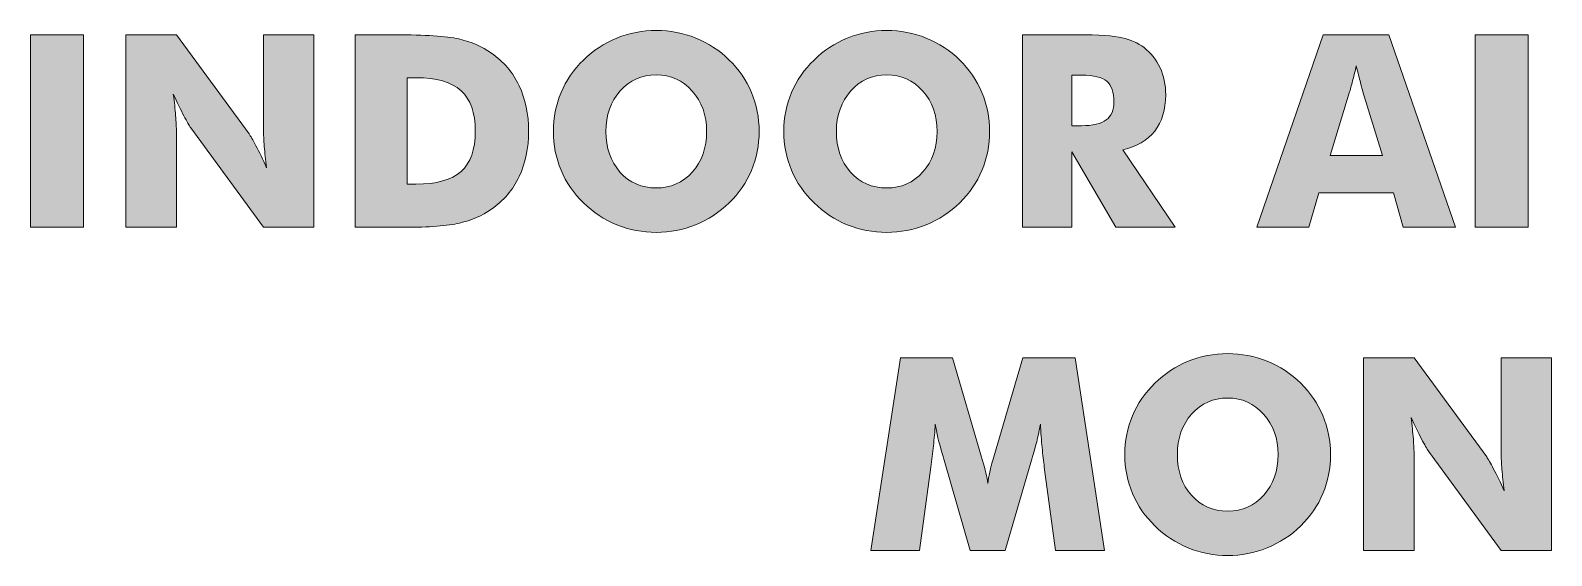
# Model space of a CAD drawing. Header units: millimetres. Extents: x 15.5 to 85.5, y -93.2 to -80.8.
# Drawn here: x 15.47 to 51.34, y -93.19 to -80.81 of the extents above; entities that cross this region are included whole.
import ezdxf

# ---------------------------------------------------------------- set-up
doc = ezdxf.new("R2010")
doc.units = ezdxf.units.MM
doc.header["$MEASUREMENT"] = 0
doc.layers.add('Layer 1', color=7, linetype='Continuous', lineweight=0)

# ---------------------------------------------------------------- blocks, each defined once
blk = doc.blocks.new('Block_0')
at = {"layer": 'Layer 1', "true_color": 0x000000, "transparency": 33554687}
h = blk.add_hatch(color=18, dxfattribs=at)
h.dxf.hatch_style = 2
edge = h.paths.add_edge_path()
edge.add_spline(control_points=[(15.474, -85.452), (15.474, -85.452), (15.474, -80.913), (15.474, -80.913), (15.474, -80.913), (16.724, -80.913), (16.724, -80.913), (16.724, -80.913), (16.724, -85.452), (16.724, -85.452), (16.724, -85.452), (15.474, -85.452), (15.474, -85.452)], knot_values=[0, 0, 0, 0, 1, 1, 1, 2, 2, 2, 3, 3, 3, 4, 4, 4, 4], degree=3, periodic=0)
h = blk.add_hatch(color=18, dxfattribs=at)
h.dxf.hatch_style = 2
edge = h.paths.add_edge_path()
edge.add_spline(control_points=[(17.722, -85.452), (17.722, -85.452), (17.722, -80.913), (17.722, -80.913), (17.722, -80.913), (18.916, -80.913), (18.916, -80.913), (18.916, -80.913), (20.63, -83.248), (20.63, -83.248), (20.663, -83.295), (20.718, -83.391), (20.793, -83.534), (20.869, -83.678), (20.952, -83.849), (21.043, -84.048), (21.018, -83.859), (21, -83.692), (20.989, -83.545), (20.977, -83.399), (20.971, -83.268), (20.971, -83.155), (20.971, -83.155), (20.971, -80.913), (20.971, -80.913), (20.971, -80.913), (22.159, -80.913), (22.159, -80.913), (22.159, -80.913), (22.159, -85.452), (22.159, -85.452), (22.159, -85.452), (20.971, -85.452), (20.971, -85.452), (20.971, -85.452), (19.257, -83.108), (19.257, -83.108), (19.222, -83.061), (19.166, -82.965), (19.091, -82.821), (19.016, -82.678), (18.933, -82.509), (18.844, -82.314), (18.869, -82.504), (18.887, -82.673), (18.899, -82.82), (18.91, -82.966), (18.916, -83.097), (18.916, -83.21), (18.916, -83.21), (18.916, -85.452), (18.916, -85.452), (18.916, -85.452), (17.722, -85.452), (17.722, -85.452)], knot_values=[0, 0, 0, 0, 1, 1, 1, 2, 2, 2, 3, 3, 3, 4, 4, 4, 5, 5, 5, 6, 6, 6, 7, 7, 7, 8, 8, 8, 9, 9, 9, 10, 10, 10, 11, 11, 11, 12, 12, 12, 13, 13, 13, 14, 14, 14, 15, 15, 15, 16, 16, 16, 17, 17, 17, 18, 18, 18, 18], degree=3, periodic=0)
h = blk.add_hatch(color=18, dxfattribs=at)
h.dxf.hatch_style = 2
edge = h.paths.add_edge_path()
edge.add_spline(control_points=[(24.357, -84.435), (24.357, -84.435), (24.565, -84.435), (24.565, -84.435), (25.051, -84.435), (25.405, -84.335), (25.629, -84.136), (25.852, -83.936), (25.963, -83.62), (25.963, -83.186), (25.963, -82.752), (25.852, -82.433), (25.629, -82.231), (25.405, -82.028), (25.051, -81.927), (24.565, -81.927), (24.565, -81.927), (24.357, -81.927), (24.357, -81.927), (24.357, -81.927), (24.357, -84.435), (24.357, -84.435)], knot_values=[0, 0, 0, 0, 1, 1, 1, 2, 2, 2, 3, 3, 3, 4, 4, 4, 5, 5, 5, 6, 6, 6, 7, 7, 7, 7], degree=3, periodic=0)
edge = h.paths.add_edge_path()
edge.add_spline(control_points=[(23.133, -85.452), (23.133, -85.452), (23.133, -80.913), (23.133, -80.913), (23.133, -80.913), (24.078, -80.913), (24.078, -80.913), (24.783, -80.913), (25.282, -80.946), (25.574, -81.012), (25.867, -81.078), (26.124, -81.189), (26.345, -81.344), (26.632, -81.544), (26.85, -81.801), (26.999, -82.114), (27.148, -82.428), (27.222, -82.785), (27.222, -83.186), (27.222, -83.587), (27.148, -83.944), (26.999, -84.257), (26.85, -84.57), (26.632, -84.827), (26.345, -85.027), (26.126, -85.18), (25.876, -85.289), (25.594, -85.354), (25.313, -85.42), (24.877, -85.452), (24.286, -85.452), (24.286, -85.452), (24.078, -85.452), (24.078, -85.452), (24.078, -85.452), (23.133, -85.452), (23.133, -85.452)], knot_values=[0, 0, 0, 0, 1, 1, 1, 2, 2, 2, 3, 3, 3, 4, 4, 4, 5, 5, 5, 6, 6, 6, 7, 7, 7, 8, 8, 8, 9, 9, 9, 10, 10, 10, 11, 11, 11, 12, 12, 12, 12], degree=3, periodic=0)
h = blk.add_hatch(color=18, dxfattribs=at)
h.dxf.hatch_style = 2
edge = h.paths.add_edge_path()
edge.add_spline(control_points=[(30.233, -84.525), (30.576, -84.525), (30.86, -84.399), (31.084, -84.147), (31.308, -83.895), (31.42, -83.576), (31.42, -83.192), (31.42, -82.811), (31.307, -82.494), (31.079, -82.24), (30.852, -81.986), (30.57, -81.859), (30.233, -81.859), (29.89, -81.859), (29.606, -81.985), (29.382, -82.238), (29.158, -82.492), (29.045, -82.809), (29.045, -83.192), (29.045, -83.58), (29.156, -83.9), (29.377, -84.15), (29.598, -84.4), (29.884, -84.525), (30.233, -84.525)], knot_values=[0, 0, 0, 0, 1, 1, 1, 2, 2, 2, 3, 3, 3, 4, 4, 4, 5, 5, 5, 6, 6, 6, 7, 7, 7, 8, 8, 8, 8], degree=3, periodic=0)
edge = h.paths.add_edge_path()
edge.add_spline(control_points=[(32.658, -83.192), (32.658, -83.518), (32.598, -83.824), (32.478, -84.11), (32.358, -84.395), (32.183, -84.65), (31.954, -84.875), (31.722, -85.099), (31.458, -85.271), (31.16, -85.392), (30.862, -85.513), (30.553, -85.573), (30.233, -85.573), (29.908, -85.573), (29.598, -85.513), (29.301, -85.392), (29.005, -85.271), (28.744, -85.099), (28.518, -84.875), (28.285, -84.65), (28.107, -84.394), (27.987, -84.106), (27.866, -83.819), (27.805, -83.514), (27.805, -83.192), (27.805, -82.867), (27.866, -82.562), (27.987, -82.276), (28.107, -81.989), (28.285, -81.733), (28.518, -81.508), (28.744, -81.285), (29.005, -81.113), (29.301, -80.992), (29.598, -80.871), (29.908, -80.811), (30.233, -80.811), (30.555, -80.811), (30.866, -80.871), (31.165, -80.992), (31.463, -81.113), (31.726, -81.285), (31.954, -81.508), (32.181, -81.731), (32.355, -81.987), (32.476, -82.274), (32.597, -82.561), (32.658, -82.867), (32.658, -83.192)], knot_values=[0, 0, 0, 0, 1, 1, 1, 2, 2, 2, 3, 3, 3, 4, 4, 4, 5, 5, 5, 6, 6, 6, 7, 7, 7, 8, 8, 8, 9, 9, 9, 10, 10, 10, 11, 11, 11, 12, 12, 12, 13, 13, 13, 14, 14, 14, 15, 15, 15, 16, 16, 16, 16], degree=3, periodic=0)
h = blk.add_hatch(color=18, dxfattribs=at)
h.dxf.hatch_style = 2
edge = h.paths.add_edge_path()
edge.add_spline(control_points=[(35.668, -84.525), (36.011, -84.525), (36.295, -84.399), (36.519, -84.147), (36.744, -83.895), (36.856, -83.576), (36.856, -83.192), (36.856, -82.811), (36.742, -82.494), (36.515, -82.24), (36.287, -81.986), (36.005, -81.859), (35.668, -81.859), (35.325, -81.859), (35.041, -81.985), (34.817, -82.238), (34.593, -82.492), (34.481, -82.809), (34.481, -83.192), (34.481, -83.58), (34.591, -83.9), (34.812, -84.15), (35.034, -84.4), (35.319, -84.525), (35.668, -84.525)], knot_values=[0, 0, 0, 0, 1, 1, 1, 2, 2, 2, 3, 3, 3, 4, 4, 4, 5, 5, 5, 6, 6, 6, 7, 7, 7, 8, 8, 8, 8], degree=3, periodic=0)
edge = h.paths.add_edge_path()
edge.add_spline(control_points=[(38.093, -83.192), (38.093, -83.518), (38.033, -83.824), (37.913, -84.11), (37.793, -84.395), (37.619, -84.65), (37.389, -84.875), (37.158, -85.099), (36.893, -85.271), (36.595, -85.392), (36.298, -85.513), (35.989, -85.573), (35.668, -85.573), (35.344, -85.573), (35.033, -85.513), (34.737, -85.392), (34.44, -85.271), (34.179, -85.099), (33.954, -84.875), (33.72, -84.65), (33.543, -84.394), (33.422, -84.106), (33.301, -83.819), (33.24, -83.514), (33.24, -83.192), (33.24, -82.867), (33.301, -82.562), (33.422, -82.276), (33.543, -81.989), (33.72, -81.733), (33.954, -81.508), (34.179, -81.285), (34.44, -81.113), (34.737, -80.992), (35.033, -80.871), (35.344, -80.811), (35.668, -80.811), (35.991, -80.811), (36.301, -80.871), (36.6, -80.992), (36.899, -81.113), (37.162, -81.285), (37.389, -81.508), (37.616, -81.731), (37.791, -81.987), (37.912, -82.274), (38.032, -82.561), (38.093, -82.867), (38.093, -83.192)], knot_values=[0, 0, 0, 0, 1, 1, 1, 2, 2, 2, 3, 3, 3, 4, 4, 4, 5, 5, 5, 6, 6, 6, 7, 7, 7, 8, 8, 8, 9, 9, 9, 10, 10, 10, 11, 11, 11, 12, 12, 12, 13, 13, 13, 14, 14, 14, 15, 15, 15, 16, 16, 16, 16], degree=3, periodic=0)
h = blk.add_hatch(color=18, dxfattribs=at)
h.dxf.hatch_style = 2
edge = h.paths.add_edge_path()
edge.add_spline(control_points=[(40.028, -83.058), (40.028, -83.058), (40.257, -83.058), (40.257, -83.058), (40.524, -83.058), (40.719, -83.013), (40.842, -82.922), (40.965, -82.831), (41.026, -82.688), (41.026, -82.494), (41.026, -82.267), (40.969, -82.105), (40.854, -82.009), (40.739, -81.913), (40.546, -81.865), (40.276, -81.865), (40.276, -81.865), (40.028, -81.865), (40.028, -81.865), (40.028, -81.865), (40.028, -83.058), (40.028, -83.058)], knot_values=[0, 0, 0, 0, 1, 1, 1, 2, 2, 2, 3, 3, 3, 4, 4, 4, 5, 5, 5, 6, 6, 6, 7, 7, 7, 7], degree=3, periodic=0)
edge = h.paths.add_edge_path()
edge.add_spline(control_points=[(38.868, -85.452), (38.868, -85.452), (38.868, -80.913), (38.868, -80.913), (38.868, -80.913), (40.161, -80.913), (40.161, -80.913), (40.667, -80.913), (41.02, -80.936), (41.22, -80.983), (41.419, -81.029), (41.591, -81.107), (41.736, -81.217), (41.899, -81.341), (42.025, -81.499), (42.113, -81.691), (42.201, -81.883), (42.245, -82.095), (42.245, -82.327), (42.245, -82.678), (42.158, -82.964), (41.986, -83.184), (41.813, -83.404), (41.561, -83.55), (41.231, -83.623), (41.231, -83.623), (42.468, -85.452), (42.468, -85.452), (42.468, -85.452), (41.069, -85.452), (41.069, -85.452), (41.069, -85.452), (40.028, -83.675), (40.028, -83.675), (40.028, -83.675), (40.028, -85.452), (40.028, -85.452), (40.028, -85.452), (38.868, -85.452), (38.868, -85.452)], knot_values=[0, 0, 0, 0, 1, 1, 1, 2, 2, 2, 3, 3, 3, 4, 4, 4, 5, 5, 5, 6, 6, 6, 7, 7, 7, 8, 8, 8, 9, 9, 9, 10, 10, 10, 11, 11, 11, 12, 12, 12, 13, 13, 13, 13], degree=3, periodic=0)
h = blk.add_hatch(color=18, dxfattribs=at)
h.dxf.hatch_style = 2
edge = h.paths.add_edge_path()
edge.add_spline(control_points=[(46.127, -83.756), (46.127, -83.756), (47.357, -83.756), (47.357, -83.756), (47.357, -83.756), (46.895, -82.259), (46.895, -82.259), (46.881, -82.213), (46.861, -82.14), (46.837, -82.038), (46.812, -81.937), (46.78, -81.807), (46.74, -81.648), (46.714, -81.759), (46.687, -81.866), (46.661, -81.967), (46.636, -82.068), (46.609, -82.166), (46.582, -82.259), (46.582, -82.259), (46.127, -83.756), (46.127, -83.756)], knot_values=[0, 0, 0, 0, 1, 1, 1, 2, 2, 2, 3, 3, 3, 4, 4, 4, 5, 5, 5, 6, 6, 6, 7, 7, 7, 7], degree=3, periodic=0)
edge = h.paths.add_edge_path()
edge.add_spline(control_points=[(44.393, -85.452), (44.393, -85.452), (45.959, -80.913), (45.959, -80.913), (45.959, -80.913), (47.509, -80.913), (47.509, -80.913), (47.509, -80.913), (49.078, -85.452), (49.078, -85.452), (49.078, -85.452), (47.847, -85.452), (47.847, -85.452), (47.847, -85.452), (47.618, -84.64), (47.618, -84.64), (47.618, -84.64), (45.86, -84.64), (45.86, -84.64), (45.86, -84.64), (45.624, -85.452), (45.624, -85.452), (45.624, -85.452), (44.393, -85.452), (44.393, -85.452)], knot_values=[0, 0, 0, 0, 1, 1, 1, 2, 2, 2, 3, 3, 3, 4, 4, 4, 5, 5, 5, 6, 6, 6, 7, 7, 7, 8, 8, 8, 8], degree=3, periodic=0)
h = blk.add_hatch(color=18, dxfattribs=at)
h.dxf.hatch_style = 2
edge = h.paths.add_edge_path()
edge.add_spline(control_points=[(49.543, -85.452), (49.543, -85.452), (49.543, -80.913), (49.543, -80.913), (49.543, -80.913), (50.793, -80.913), (50.793, -80.913), (50.793, -80.913), (50.793, -85.452), (50.793, -85.452), (50.793, -85.452), (49.543, -85.452), (49.543, -85.452)], knot_values=[0, 0, 0, 0, 1, 1, 1, 2, 2, 2, 3, 3, 3, 4, 4, 4, 4], degree=3, periodic=0)
h = blk.add_hatch(color=18, dxfattribs=at)
h.dxf.hatch_style = 2
edge = h.paths.add_edge_path()
edge.add_spline(control_points=[(40.806, -93.072), (40.806, -93.072), (39.649, -93.072), (39.649, -93.072), (39.649, -93.072), (39.383, -91.109), (39.383, -91.109), (39.364, -90.971), (39.347, -90.817), (39.332, -90.647), (39.316, -90.478), (39.302, -90.293), (39.29, -90.092), (39.261, -90.285), (39.204, -90.525), (39.119, -90.812), (39.101, -90.872), (39.087, -90.916), (39.079, -90.945), (39.079, -90.945), (38.462, -93.072), (38.462, -93.072), (38.462, -93.072), (37.637, -93.072), (37.637, -93.072), (37.637, -93.072), (37.02, -90.945), (37.02, -90.945), (37.012, -90.916), (36.999, -90.872), (36.983, -90.812), (36.896, -90.525), (36.839, -90.286), (36.812, -90.096), (36.8, -90.267), (36.785, -90.437), (36.769, -90.606), (36.752, -90.774), (36.733, -90.942), (36.71, -91.109), (36.71, -91.109), (36.443, -93.072), (36.443, -93.072), (36.443, -93.072), (35.293, -93.072), (35.293, -93.072), (35.293, -93.072), (35.994, -88.533), (35.994, -88.533), (35.994, -88.533), (37.219, -88.533), (37.219, -88.533), (37.219, -88.533), (37.904, -90.874), (37.904, -90.874), (37.908, -90.89), (37.916, -90.917), (37.929, -90.954), (37.993, -91.163), (38.033, -91.342), (38.049, -91.491), (38.058, -91.41), (38.073, -91.321), (38.096, -91.223), (38.119, -91.124), (38.15, -91.006), (38.189, -90.868), (38.189, -90.868), (38.88, -88.533), (38.88, -88.533), (38.88, -88.533), (40.108, -88.533), (40.108, -88.533), (40.108, -88.533), (40.806, -93.072), (40.806, -93.072)], knot_values=[0, 0, 0, 0, 1, 1, 1, 2, 2, 2, 3, 3, 3, 4, 4, 4, 5, 5, 5, 6, 6, 6, 7, 7, 7, 8, 8, 8, 9, 9, 9, 10, 10, 10, 11, 11, 11, 12, 12, 12, 13, 13, 13, 14, 14, 14, 15, 15, 15, 16, 16, 16, 17, 17, 17, 18, 18, 18, 19, 19, 19, 20, 20, 20, 21, 21, 21, 22, 22, 22, 23, 23, 23, 24, 24, 24, 25, 25, 25, 25], degree=3, periodic=0)
h = blk.add_hatch(color=18, dxfattribs=at)
h.dxf.hatch_style = 2
edge = h.paths.add_edge_path()
edge.add_spline(control_points=[(43.708, -92.145), (44.051, -92.145), (44.335, -92.019), (44.559, -91.767), (44.783, -91.515), (44.896, -91.196), (44.896, -90.812), (44.896, -90.431), (44.782, -90.114), (44.555, -89.86), (44.327, -89.606), (44.045, -89.479), (43.708, -89.479), (43.365, -89.479), (43.081, -89.605), (42.857, -89.858), (42.633, -90.112), (42.521, -90.429), (42.521, -90.812), (42.521, -91.2), (42.631, -91.52), (42.852, -91.77), (43.073, -92.02), (43.359, -92.145), (43.708, -92.145)], knot_values=[0, 0, 0, 0, 1, 1, 1, 2, 2, 2, 3, 3, 3, 4, 4, 4, 5, 5, 5, 6, 6, 6, 7, 7, 7, 8, 8, 8, 8], degree=3, periodic=0)
edge = h.paths.add_edge_path()
edge.add_spline(control_points=[(46.133, -90.812), (46.133, -91.138), (46.073, -91.444), (45.953, -91.73), (45.833, -92.015), (45.658, -92.27), (45.429, -92.495), (45.197, -92.719), (44.933, -92.891), (44.635, -93.012), (44.337, -93.133), (44.028, -93.193), (43.708, -93.193), (43.384, -93.193), (43.073, -93.133), (42.776, -93.012), (42.48, -92.891), (42.219, -92.719), (41.993, -92.495), (41.76, -92.27), (41.583, -92.014), (41.462, -91.727), (41.341, -91.439), (41.28, -91.134), (41.28, -90.812), (41.28, -90.487), (41.341, -90.182), (41.462, -89.896), (41.583, -89.609), (41.76, -89.354), (41.993, -89.128), (42.219, -88.905), (42.48, -88.733), (42.776, -88.612), (43.073, -88.491), (43.384, -88.431), (43.708, -88.431), (44.031, -88.431), (44.341, -88.491), (44.64, -88.612), (44.938, -88.733), (45.202, -88.905), (45.429, -89.128), (45.656, -89.351), (45.83, -89.607), (45.951, -89.894), (46.072, -90.181), (46.133, -90.487), (46.133, -90.812)], knot_values=[0, 0, 0, 0, 1, 1, 1, 2, 2, 2, 3, 3, 3, 4, 4, 4, 5, 5, 5, 6, 6, 6, 7, 7, 7, 8, 8, 8, 9, 9, 9, 10, 10, 10, 11, 11, 11, 12, 12, 12, 13, 13, 13, 14, 14, 14, 15, 15, 15, 16, 16, 16, 16], degree=3, periodic=0)
h = blk.add_hatch(color=18, dxfattribs=at)
h.dxf.hatch_style = 2
edge = h.paths.add_edge_path()
edge.add_spline(control_points=[(46.908, -93.072), (46.908, -93.072), (46.908, -88.533), (46.908, -88.533), (46.908, -88.533), (48.102, -88.533), (48.102, -88.533), (48.102, -88.533), (49.816, -90.868), (49.816, -90.868), (49.849, -90.915), (49.904, -91.011), (49.979, -91.154), (50.054, -91.298), (50.138, -91.469), (50.229, -91.668), (50.204, -91.479), (50.186, -91.312), (50.174, -91.165), (50.163, -91.019), (50.157, -90.888), (50.157, -90.775), (50.157, -90.775), (50.157, -88.533), (50.157, -88.533), (50.157, -88.533), (51.345, -88.533), (51.345, -88.533), (51.345, -88.533), (51.345, -93.072), (51.345, -93.072), (51.345, -93.072), (50.157, -93.072), (50.157, -93.072), (50.157, -93.072), (48.443, -90.728), (48.443, -90.728), (48.408, -90.681), (48.352, -90.585), (48.277, -90.441), (48.201, -90.298), (48.119, -90.129), (48.03, -89.934), (48.055, -90.125), (48.073, -90.293), (48.085, -90.44), (48.096, -90.587), (48.102, -90.717), (48.102, -90.83), (48.102, -90.83), (48.102, -93.072), (48.102, -93.072), (48.102, -93.072), (46.908, -93.072), (46.908, -93.072)], knot_values=[0, 0, 0, 0, 1, 1, 1, 2, 2, 2, 3, 3, 3, 4, 4, 4, 5, 5, 5, 6, 6, 6, 7, 7, 7, 8, 8, 8, 9, 9, 9, 10, 10, 10, 11, 11, 11, 12, 12, 12, 13, 13, 13, 14, 14, 14, 15, 15, 15, 16, 16, 16, 17, 17, 17, 18, 18, 18, 18], degree=3, periodic=0)
at = {"layer": 'Layer 1'}
for points, knots in [([(15.474, -85.452), (15.474, -85.452), (15.474, -80.913), (15.474, -80.913), (15.474, -80.913), (16.724, -80.913), (16.724, -80.913), (16.724, -80.913), (16.724, -85.452), (16.724, -85.452), (16.724, -85.452), (15.474, -85.452), (15.474, -85.452)], [0, 0, 0, 0, 1, 1, 1, 2, 2, 2, 3, 3, 3, 4, 4, 4, 4]), ([(17.722, -85.452), (17.722, -85.452), (17.722, -80.913), (17.722, -80.913), (17.722, -80.913), (18.916, -80.913), (18.916, -80.913), (18.916, -80.913), (20.63, -83.248), (20.63, -83.248), (20.663, -83.295), (20.718, -83.391), (20.793, -83.534), (20.869, -83.678), (20.952, -83.849), (21.043, -84.048), (21.018, -83.859), (21, -83.692), (20.989, -83.545), (20.977, -83.399), (20.971, -83.268), (20.971, -83.155), (20.971, -83.155), (20.971, -80.913), (20.971, -80.913), (20.971, -80.913), (22.159, -80.913), (22.159, -80.913), (22.159, -80.913), (22.159, -85.452), (22.159, -85.452), (22.159, -85.452), (20.971, -85.452), (20.971, -85.452), (20.971, -85.452), (19.257, -83.108), (19.257, -83.108), (19.222, -83.061), (19.166, -82.965), (19.091, -82.821), (19.016, -82.678), (18.933, -82.509), (18.844, -82.314), (18.869, -82.504), (18.887, -82.673), (18.899, -82.82), (18.91, -82.966), (18.916, -83.097), (18.916, -83.21), (18.916, -83.21), (18.916, -85.452), (18.916, -85.452), (18.916, -85.452), (17.722, -85.452), (17.722, -85.452)], [0, 0, 0, 0, 1, 1, 1, 2, 2, 2, 3, 3, 3, 4, 4, 4, 5, 5, 5, 6, 6, 6, 7, 7, 7, 8, 8, 8, 9, 9, 9, 10, 10, 10, 11, 11, 11, 12, 12, 12, 13, 13, 13, 14, 14, 14, 15, 15, 15, 16, 16, 16, 17, 17, 17, 18, 18, 18, 18]), ([(23.133, -85.452), (23.133, -85.452), (23.133, -80.913), (23.133, -80.913), (23.133, -80.913), (24.078, -80.913), (24.078, -80.913), (24.783, -80.913), (25.282, -80.946), (25.574, -81.012), (25.867, -81.078), (26.124, -81.189), (26.345, -81.344), (26.632, -81.544), (26.85, -81.801), (26.999, -82.114), (27.148, -82.428), (27.222, -82.785), (27.222, -83.186), (27.222, -83.587), (27.148, -83.944), (26.999, -84.257), (26.85, -84.57), (26.632, -84.827), (26.345, -85.027), (26.126, -85.18), (25.876, -85.289), (25.594, -85.354), (25.313, -85.42), (24.877, -85.452), (24.286, -85.452), (24.286, -85.452), (24.078, -85.452), (24.078, -85.452), (24.078, -85.452), (23.133, -85.452), (23.133, -85.452)], [0, 0, 0, 0, 1, 1, 1, 2, 2, 2, 3, 3, 3, 4, 4, 4, 5, 5, 5, 6, 6, 6, 7, 7, 7, 8, 8, 8, 9, 9, 9, 10, 10, 10, 11, 11, 11, 12, 12, 12, 12]), ([(32.658, -83.192), (32.658, -83.518), (32.598, -83.824), (32.478, -84.11), (32.358, -84.395), (32.183, -84.65), (31.954, -84.875), (31.722, -85.099), (31.458, -85.271), (31.16, -85.392), (30.862, -85.513), (30.553, -85.573), (30.233, -85.573), (29.908, -85.573), (29.598, -85.513), (29.301, -85.392), (29.005, -85.271), (28.744, -85.099), (28.518, -84.875), (28.285, -84.65), (28.107, -84.394), (27.987, -84.106), (27.866, -83.819), (27.805, -83.514), (27.805, -83.192), (27.805, -82.867), (27.866, -82.562), (27.987, -82.276), (28.107, -81.989), (28.285, -81.733), (28.518, -81.508), (28.744, -81.285), (29.005, -81.113), (29.301, -80.992), (29.598, -80.871), (29.908, -80.811), (30.233, -80.811), (30.555, -80.811), (30.866, -80.871), (31.165, -80.992), (31.463, -81.113), (31.726, -81.285), (31.954, -81.508), (32.181, -81.731), (32.355, -81.987), (32.476, -82.274), (32.597, -82.561), (32.658, -82.867), (32.658, -83.192)], [0, 0, 0, 0, 1, 1, 1, 2, 2, 2, 3, 3, 3, 4, 4, 4, 5, 5, 5, 6, 6, 6, 7, 7, 7, 8, 8, 8, 9, 9, 9, 10, 10, 10, 11, 11, 11, 12, 12, 12, 13, 13, 13, 14, 14, 14, 15, 15, 15, 16, 16, 16, 16]), ([(38.093, -83.192), (38.093, -83.518), (38.033, -83.824), (37.913, -84.11), (37.793, -84.395), (37.619, -84.65), (37.389, -84.875), (37.158, -85.099), (36.893, -85.271), (36.595, -85.392), (36.298, -85.513), (35.989, -85.573), (35.668, -85.573), (35.344, -85.573), (35.033, -85.513), (34.737, -85.392), (34.44, -85.271), (34.179, -85.099), (33.954, -84.875), (33.72, -84.65), (33.543, -84.394), (33.422, -84.106), (33.301, -83.819), (33.24, -83.514), (33.24, -83.192), (33.24, -82.867), (33.301, -82.562), (33.422, -82.276), (33.543, -81.989), (33.72, -81.733), (33.954, -81.508), (34.179, -81.285), (34.44, -81.113), (34.737, -80.992), (35.033, -80.871), (35.344, -80.811), (35.668, -80.811), (35.991, -80.811), (36.301, -80.871), (36.6, -80.992), (36.899, -81.113), (37.162, -81.285), (37.389, -81.508), (37.616, -81.731), (37.791, -81.987), (37.912, -82.274), (38.032, -82.561), (38.093, -82.867), (38.093, -83.192)], [0, 0, 0, 0, 1, 1, 1, 2, 2, 2, 3, 3, 3, 4, 4, 4, 5, 5, 5, 6, 6, 6, 7, 7, 7, 8, 8, 8, 9, 9, 9, 10, 10, 10, 11, 11, 11, 12, 12, 12, 13, 13, 13, 14, 14, 14, 15, 15, 15, 16, 16, 16, 16]), ([(38.868, -85.452), (38.868, -85.452), (38.868, -80.913), (38.868, -80.913), (38.868, -80.913), (40.161, -80.913), (40.161, -80.913), (40.667, -80.913), (41.02, -80.936), (41.22, -80.983), (41.419, -81.029), (41.591, -81.107), (41.736, -81.217), (41.899, -81.341), (42.025, -81.499), (42.113, -81.691), (42.201, -81.883), (42.245, -82.095), (42.245, -82.327), (42.245, -82.678), (42.158, -82.964), (41.986, -83.184), (41.813, -83.404), (41.561, -83.55), (41.231, -83.623), (41.231, -83.623), (42.468, -85.452), (42.468, -85.452), (42.468, -85.452), (41.069, -85.452), (41.069, -85.452), (41.069, -85.452), (40.028, -83.675), (40.028, -83.675), (40.028, -83.675), (40.028, -85.452), (40.028, -85.452), (40.028, -85.452), (38.868, -85.452), (38.868, -85.452)], [0, 0, 0, 0, 1, 1, 1, 2, 2, 2, 3, 3, 3, 4, 4, 4, 5, 5, 5, 6, 6, 6, 7, 7, 7, 8, 8, 8, 9, 9, 9, 10, 10, 10, 11, 11, 11, 12, 12, 12, 13, 13, 13, 13]), ([(44.393, -85.452), (44.393, -85.452), (45.959, -80.913), (45.959, -80.913), (45.959, -80.913), (47.509, -80.913), (47.509, -80.913), (47.509, -80.913), (49.078, -85.452), (49.078, -85.452), (49.078, -85.452), (47.847, -85.452), (47.847, -85.452), (47.847, -85.452), (47.618, -84.64), (47.618, -84.64), (47.618, -84.64), (45.86, -84.64), (45.86, -84.64), (45.86, -84.64), (45.624, -85.452), (45.624, -85.452), (45.624, -85.452), (44.393, -85.452), (44.393, -85.452)], [0, 0, 0, 0, 1, 1, 1, 2, 2, 2, 3, 3, 3, 4, 4, 4, 5, 5, 5, 6, 6, 6, 7, 7, 7, 8, 8, 8, 8]), ([(49.543, -85.452), (49.543, -85.452), (49.543, -80.913), (49.543, -80.913), (49.543, -80.913), (50.793, -80.913), (50.793, -80.913), (50.793, -80.913), (50.793, -85.452), (50.793, -85.452), (50.793, -85.452), (49.543, -85.452), (49.543, -85.452)], [0, 0, 0, 0, 1, 1, 1, 2, 2, 2, 3, 3, 3, 4, 4, 4, 4]), ([(46.127, -83.756), (46.127, -83.756), (47.357, -83.756), (47.357, -83.756), (47.357, -83.756), (46.895, -82.259), (46.895, -82.259), (46.881, -82.213), (46.861, -82.14), (46.837, -82.038), (46.812, -81.937), (46.78, -81.807), (46.74, -81.648), (46.714, -81.759), (46.687, -81.866), (46.661, -81.967), (46.636, -82.068), (46.609, -82.166), (46.582, -82.259), (46.582, -82.259), (46.127, -83.756), (46.127, -83.756)], [0, 0, 0, 0, 1, 1, 1, 2, 2, 2, 3, 3, 3, 4, 4, 4, 5, 5, 5, 6, 6, 6, 7, 7, 7, 7]), ([(24.357, -84.435), (24.357, -84.435), (24.565, -84.435), (24.565, -84.435), (25.051, -84.435), (25.405, -84.335), (25.629, -84.136), (25.852, -83.936), (25.963, -83.62), (25.963, -83.186), (25.963, -82.752), (25.852, -82.433), (25.629, -82.231), (25.405, -82.028), (25.051, -81.927), (24.565, -81.927), (24.565, -81.927), (24.357, -81.927), (24.357, -81.927), (24.357, -81.927), (24.357, -84.435), (24.357, -84.435)], [0, 0, 0, 0, 1, 1, 1, 2, 2, 2, 3, 3, 3, 4, 4, 4, 5, 5, 5, 6, 6, 6, 7, 7, 7, 7]), ([(30.233, -84.525), (30.576, -84.525), (30.86, -84.399), (31.084, -84.147), (31.308, -83.895), (31.42, -83.576), (31.42, -83.192), (31.42, -82.811), (31.307, -82.494), (31.079, -82.24), (30.852, -81.986), (30.57, -81.859), (30.233, -81.859), (29.89, -81.859), (29.606, -81.985), (29.382, -82.238), (29.158, -82.492), (29.045, -82.809), (29.045, -83.192), (29.045, -83.58), (29.156, -83.9), (29.377, -84.15), (29.598, -84.4), (29.884, -84.525), (30.233, -84.525)], [0, 0, 0, 0, 1, 1, 1, 2, 2, 2, 3, 3, 3, 4, 4, 4, 5, 5, 5, 6, 6, 6, 7, 7, 7, 8, 8, 8, 8]), ([(35.668, -84.525), (36.011, -84.525), (36.295, -84.399), (36.519, -84.147), (36.744, -83.895), (36.856, -83.576), (36.856, -83.192), (36.856, -82.811), (36.742, -82.494), (36.515, -82.24), (36.287, -81.986), (36.005, -81.859), (35.668, -81.859), (35.325, -81.859), (35.041, -81.985), (34.817, -82.238), (34.593, -82.492), (34.481, -82.809), (34.481, -83.192), (34.481, -83.58), (34.591, -83.9), (34.812, -84.15), (35.034, -84.4), (35.319, -84.525), (35.668, -84.525)], [0, 0, 0, 0, 1, 1, 1, 2, 2, 2, 3, 3, 3, 4, 4, 4, 5, 5, 5, 6, 6, 6, 7, 7, 7, 8, 8, 8, 8]), ([(40.028, -83.058), (40.028, -83.058), (40.257, -83.058), (40.257, -83.058), (40.524, -83.058), (40.719, -83.013), (40.842, -82.922), (40.965, -82.831), (41.026, -82.688), (41.026, -82.494), (41.026, -82.267), (40.969, -82.105), (40.854, -82.009), (40.739, -81.913), (40.546, -81.865), (40.276, -81.865), (40.276, -81.865), (40.028, -81.865), (40.028, -81.865), (40.028, -81.865), (40.028, -83.058), (40.028, -83.058)], [0, 0, 0, 0, 1, 1, 1, 2, 2, 2, 3, 3, 3, 4, 4, 4, 5, 5, 5, 6, 6, 6, 7, 7, 7, 7]), ([(40.806, -93.072), (40.806, -93.072), (39.649, -93.072), (39.649, -93.072), (39.649, -93.072), (39.383, -91.109), (39.383, -91.109), (39.364, -90.971), (39.347, -90.817), (39.332, -90.647), (39.316, -90.478), (39.302, -90.293), (39.29, -90.092), (39.261, -90.285), (39.204, -90.525), (39.119, -90.812), (39.101, -90.872), (39.087, -90.916), (39.079, -90.945), (39.079, -90.945), (38.462, -93.072), (38.462, -93.072), (38.462, -93.072), (37.637, -93.072), (37.637, -93.072), (37.637, -93.072), (37.02, -90.945), (37.02, -90.945), (37.012, -90.916), (36.999, -90.872), (36.983, -90.812), (36.896, -90.525), (36.839, -90.286), (36.812, -90.096), (36.8, -90.267), (36.785, -90.437), (36.769, -90.606), (36.752, -90.774), (36.733, -90.942), (36.71, -91.109), (36.71, -91.109), (36.443, -93.072), (36.443, -93.072), (36.443, -93.072), (35.293, -93.072), (35.293, -93.072), (35.293, -93.072), (35.994, -88.533), (35.994, -88.533), (35.994, -88.533), (37.219, -88.533), (37.219, -88.533), (37.219, -88.533), (37.904, -90.874), (37.904, -90.874), (37.908, -90.89), (37.916, -90.917), (37.929, -90.954), (37.993, -91.163), (38.033, -91.342), (38.049, -91.491), (38.058, -91.41), (38.073, -91.321), (38.096, -91.223), (38.119, -91.124), (38.15, -91.006), (38.189, -90.868), (38.189, -90.868), (38.88, -88.533), (38.88, -88.533), (38.88, -88.533), (40.108, -88.533), (40.108, -88.533), (40.108, -88.533), (40.806, -93.072), (40.806, -93.072)], [0, 0, 0, 0, 1, 1, 1, 2, 2, 2, 3, 3, 3, 4, 4, 4, 5, 5, 5, 6, 6, 6, 7, 7, 7, 8, 8, 8, 9, 9, 9, 10, 10, 10, 11, 11, 11, 12, 12, 12, 13, 13, 13, 14, 14, 14, 15, 15, 15, 16, 16, 16, 17, 17, 17, 18, 18, 18, 19, 19, 19, 20, 20, 20, 21, 21, 21, 22, 22, 22, 23, 23, 23, 24, 24, 24, 25, 25, 25, 25]), ([(46.133, -90.812), (46.133, -91.138), (46.073, -91.444), (45.953, -91.73), (45.833, -92.015), (45.658, -92.27), (45.429, -92.495), (45.197, -92.719), (44.933, -92.891), (44.635, -93.012), (44.337, -93.133), (44.028, -93.193), (43.708, -93.193), (43.384, -93.193), (43.073, -93.133), (42.776, -93.012), (42.48, -92.891), (42.219, -92.719), (41.993, -92.495), (41.76, -92.27), (41.583, -92.014), (41.462, -91.727), (41.341, -91.439), (41.28, -91.134), (41.28, -90.812), (41.28, -90.487), (41.341, -90.182), (41.462, -89.896), (41.583, -89.609), (41.76, -89.354), (41.993, -89.128), (42.219, -88.905), (42.48, -88.733), (42.776, -88.612), (43.073, -88.491), (43.384, -88.431), (43.708, -88.431), (44.031, -88.431), (44.341, -88.491), (44.64, -88.612), (44.938, -88.733), (45.202, -88.905), (45.429, -89.128), (45.656, -89.351), (45.83, -89.607), (45.951, -89.894), (46.072, -90.181), (46.133, -90.487), (46.133, -90.812)], [0, 0, 0, 0, 1, 1, 1, 2, 2, 2, 3, 3, 3, 4, 4, 4, 5, 5, 5, 6, 6, 6, 7, 7, 7, 8, 8, 8, 9, 9, 9, 10, 10, 10, 11, 11, 11, 12, 12, 12, 13, 13, 13, 14, 14, 14, 15, 15, 15, 16, 16, 16, 16]), ([(46.908, -93.072), (46.908, -93.072), (46.908, -88.533), (46.908, -88.533), (46.908, -88.533), (48.102, -88.533), (48.102, -88.533), (48.102, -88.533), (49.816, -90.868), (49.816, -90.868), (49.849, -90.915), (49.904, -91.011), (49.979, -91.154), (50.054, -91.298), (50.138, -91.469), (50.229, -91.668), (50.204, -91.479), (50.186, -91.312), (50.174, -91.165), (50.163, -91.019), (50.157, -90.888), (50.157, -90.775), (50.157, -90.775), (50.157, -88.533), (50.157, -88.533), (50.157, -88.533), (51.345, -88.533), (51.345, -88.533), (51.345, -88.533), (51.345, -93.072), (51.345, -93.072), (51.345, -93.072), (50.157, -93.072), (50.157, -93.072), (50.157, -93.072), (48.443, -90.728), (48.443, -90.728), (48.408, -90.681), (48.352, -90.585), (48.277, -90.441), (48.201, -90.298), (48.119, -90.129), (48.03, -89.934), (48.055, -90.125), (48.073, -90.293), (48.085, -90.44), (48.096, -90.587), (48.102, -90.717), (48.102, -90.83), (48.102, -90.83), (48.102, -93.072), (48.102, -93.072), (48.102, -93.072), (46.908, -93.072), (46.908, -93.072)], [0, 0, 0, 0, 1, 1, 1, 2, 2, 2, 3, 3, 3, 4, 4, 4, 5, 5, 5, 6, 6, 6, 7, 7, 7, 8, 8, 8, 9, 9, 9, 10, 10, 10, 11, 11, 11, 12, 12, 12, 13, 13, 13, 14, 14, 14, 15, 15, 15, 16, 16, 16, 17, 17, 17, 18, 18, 18, 18]), ([(43.708, -92.145), (44.051, -92.145), (44.335, -92.019), (44.559, -91.767), (44.783, -91.515), (44.896, -91.196), (44.896, -90.812), (44.896, -90.431), (44.782, -90.114), (44.555, -89.86), (44.327, -89.606), (44.045, -89.479), (43.708, -89.479), (43.365, -89.479), (43.081, -89.605), (42.857, -89.858), (42.633, -90.112), (42.521, -90.429), (42.521, -90.812), (42.521, -91.2), (42.631, -91.52), (42.852, -91.77), (43.073, -92.02), (43.359, -92.145), (43.708, -92.145)], [0, 0, 0, 0, 1, 1, 1, 2, 2, 2, 3, 3, 3, 4, 4, 4, 5, 5, 5, 6, 6, 6, 7, 7, 7, 8, 8, 8, 8])]:
    blk.add_open_spline(points, degree=3, knots=knots, dxfattribs=at)

msp = doc.modelspace()

# ---------------------------------------------------------------- block references
at = {"layer": 'Layer 1'}
msp.add_blockref('Block_0', (0, 0), dxfattribs=at)

doc.saveas('drawing.dxf')
